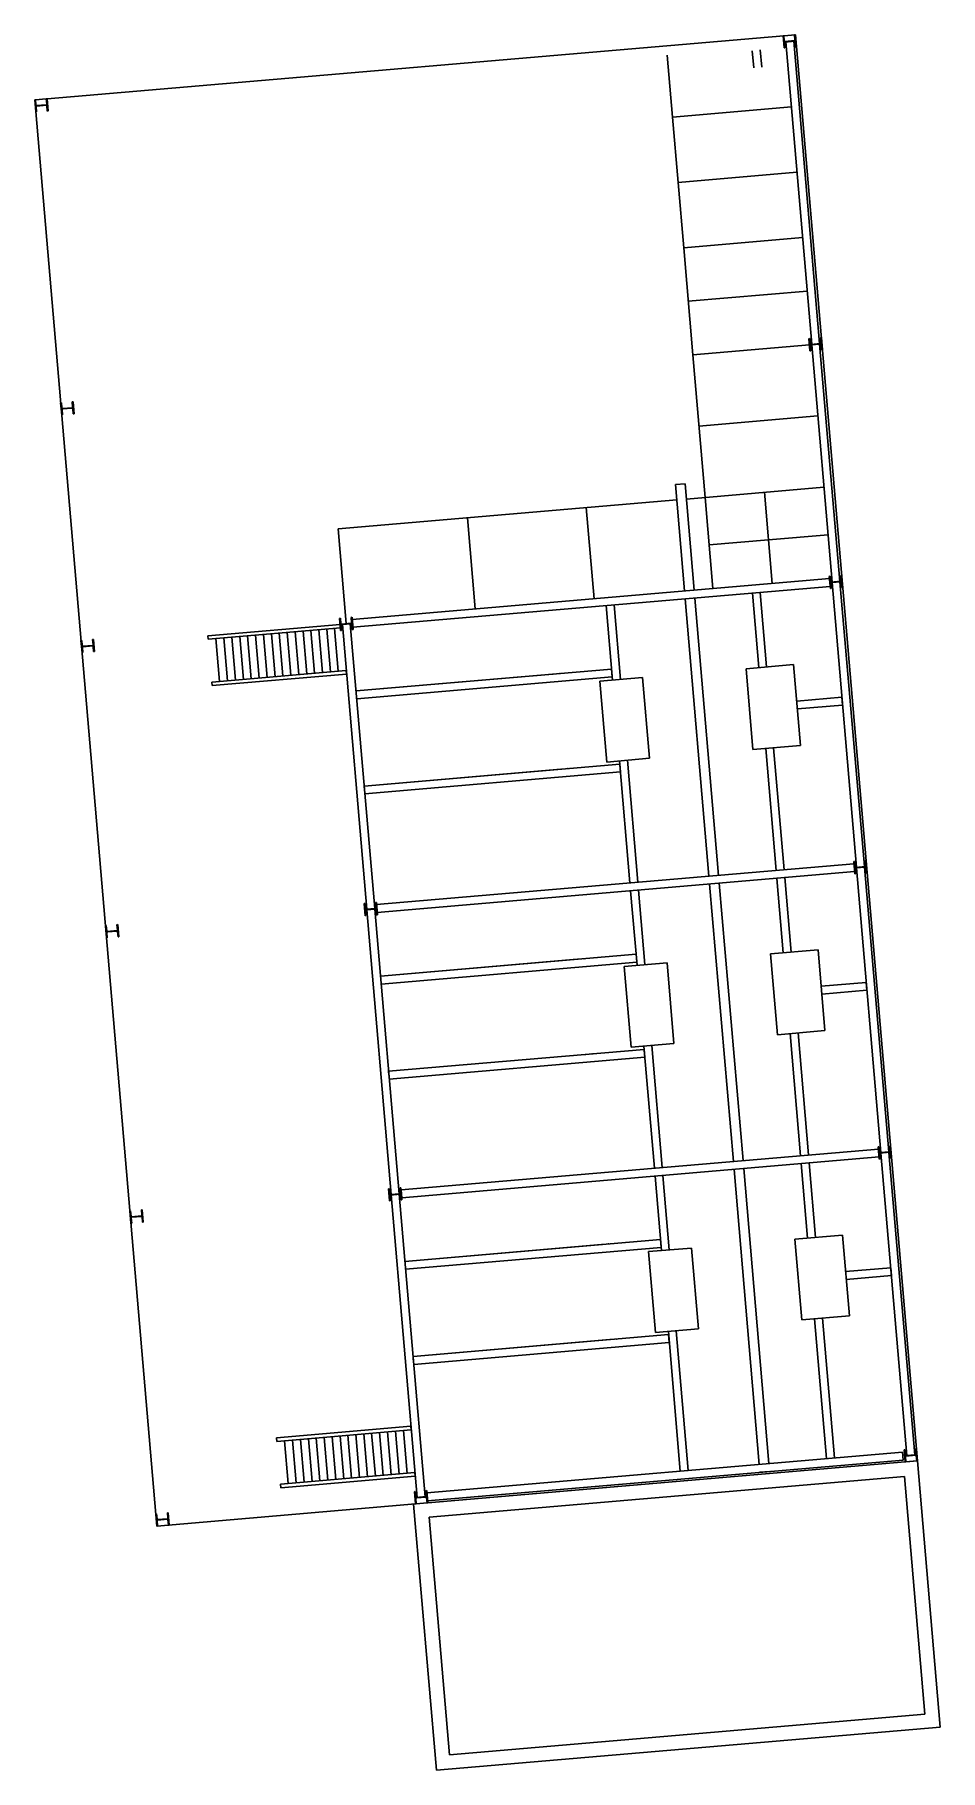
# Model space of a CAD drawing. Header units: millimetres. Extents: x 2645 to 248282, y -52826 to -1714.
# Drawn here: x 229303 to 248282, y -38089 to -1714 of the extents above.
import ezdxf

# ---------------------------------------------------------------- set-up
doc = ezdxf.new("R2010")
doc.units = ezdxf.units.MM
doc.header["$MEASUREMENT"] = 0
for name, color, linetype in [('Top (Plan) View-CENRIFUGE FEED PIPE', 85, 'Continuous'), ('Top (Plan) View2-0', 7, 'Continuous'), ('Top (Plan) View2-ACCESS PLATFORM', 2, 'Continuous'), ('Top (Plan) View2-ACCESS PLATFORM_UCD756', 2, 'Continuous'), ('Top (Plan) View2-CONC_PILLARS_UCD756', 8, 'Continuous'), ('Top (Plan) View2-CONCRETE FOUNDATION', 8, 'Continuous'), ('Top (Plan) View2-STEEL STRUCTURE', 3, 'Continuous')]:
    doc.layers.add(name, color=color, linetype=linetype)

# ---------------------------------------------------------------- blocks, each defined once
blk = doc.blocks.new('*U32')
at = {"layer": 'Top (Plan) View2-STEEL STRUCTURE', "color": 0, "linetype": 'ByBlock', "lineweight": -2}
for p, q in [((229321, -3078), (229303, -3079)), ((229303, -3079), (229325, -3334)), ((229330, -3186), (229321, -3078)), ((229342, -3333), (229333, -3224)), ((229542, -3182), (229345, -3199)), ((229346, -3209), (229543, -3192)), ((229562, -3057), (229545, -3058)), ((229545, -3058), (229554, -3167)), ((229558, -3205), (229567, -3314)), ((229584, -3312), (229562, -3057)), ((229325, -3334), (229342, -3333)), ((229567, -3314), (229584, -3312))]:
    blk.add_line(p, q, dxfattribs=at)
at = {"layer": 'Top (Plan) View2-STEEL STRUCTURE', "color": 0, "linetype": 'ByBlock', "lineweight": -2, "extrusion": (0, 0, -1)}
for centre, start, end in [((-229344, -3185), 265.1064, 355.1064), ((-229347, -3223), 355.1064, 85.1064), ((-229540, -3168), 175.1064, 265.1063), ((-229544, -3206), 85.1064, 175.1064)]:
    blk.add_arc(centre, 14, start, end, dxfattribs=at)
blk = doc.blocks.new('*U33')
at = {"layer": 'Top (Plan) View2-CONCRETE FOUNDATION', "color": 0, "linetype": 'ByBlock', "lineweight": -2}
for p, q in [((229562, -3057), (245245, -1714)), ((245245, -1714), (247804, -31605)), ((229303, -3079), (229303, -3079)), ((231863, -32970), (229303, -3079)), ((229321, -3078), (229545, -3058)), ((247545, -31627), (237542, -32484)), ((247787, -31606), (247562, -31626)), ((247804, -31605), (247804, -31605)), ((237283, -32506), (231863, -32970)), ((237525, -32485), (237300, -32504))]:
    blk.add_line(p, q, dxfattribs=at)
blk = doc.blocks.new('*U34')
at = {"layer": 'Top (Plan) View2-STEEL STRUCTURE', "color": 0, "linetype": 'ByBlock', "lineweight": -2}
for p, q in [((229864, -9426), (229847, -9428)), ((229847, -9428), (229869, -9683)), ((229873, -9535), (229864, -9426)), ((230106, -9406), (230089, -9407)), ((230089, -9407), (230098, -9516)), ((230128, -9661), (230106, -9406)), ((229869, -9683), (229886, -9682)), ((229886, -9682), (229877, -9573)), ((230085, -9531), (229889, -9548)), ((229889, -9558), (230086, -9541)), ((230101, -9554), (230111, -9662)), ((230111, -9662), (230128, -9661))]:
    blk.add_line(p, q, dxfattribs=at)
at = {"layer": 'Top (Plan) View2-STEEL STRUCTURE', "color": 0, "linetype": 'ByBlock', "lineweight": -2, "extrusion": (0, 0, -1)}
for centre, start, end in [((-229887, -9534), 265.1064, 355.1064), ((-229891, -9572), 355.1064, 85.1064), ((-230084, -9517), 175.1064, 265.1063), ((-230087, -9555), 85.1064, 175.1064)]:
    blk.add_arc(centre, 14, start, end, dxfattribs=at)
blk = doc.blocks.new('*U35')
at = {"layer": 'Top (Plan) View2-STEEL STRUCTURE', "color": 0, "linetype": 'ByBlock', "lineweight": -2}
for p, q in [((231314, -26364), (231297, -26366)), ((231297, -26366), (231319, -26621)), ((231324, -26473), (231314, -26364)), ((231336, -26620), (231327, -26511)), ((231535, -26469), (231339, -26486)), ((231340, -26496), (231536, -26479)), ((231556, -26344), (231539, -26345)), ((231539, -26345), (231548, -26454)), ((231552, -26492), (231561, -26600)), ((231578, -26599), (231556, -26344)), ((231319, -26621), (231336, -26620)), ((231561, -26600), (231578, -26599))]:
    blk.add_line(p, q, dxfattribs=at)
at = {"layer": 'Top (Plan) View2-STEEL STRUCTURE', "color": 0, "linetype": 'ByBlock', "lineweight": -2, "extrusion": (0, 0, -1)}
for centre, start, end in [((-231338, -26472), 265.1064, 355.1064), ((-231341, -26510), 355.1064, 85.1064), ((-231534, -26455), 175.1064, 265.1063), ((-231538, -26493), 85.1064, 175.1064)]:
    blk.add_arc(centre, 14, start, end, dxfattribs=at)
blk = doc.blocks.new('*U36')
at = {"layer": 'Top (Plan) View2-STEEL STRUCTURE', "color": 0, "linetype": 'ByBlock', "lineweight": -2}
for p, q in [((230291, -14408), (230273, -14410)), ((230273, -14410), (230295, -14665)), ((230300, -14517), (230291, -14408)), ((230512, -14512), (230315, -14529)), ((230316, -14540), (230513, -14523)), ((230533, -14388), (230515, -14389)), ((230515, -14389), (230525, -14497)), ((230528, -14536), (230537, -14644)), ((230554, -14643), (230533, -14388)), ((230295, -14665), (230313, -14663)), ((230313, -14663), (230303, -14555)), ((230537, -14644), (230554, -14643))]:
    blk.add_line(p, q, dxfattribs=at)
at = {"layer": 'Top (Plan) View2-STEEL STRUCTURE', "color": 0, "linetype": 'ByBlock', "lineweight": -2, "extrusion": (0, 0, -1)}
for centre, start, end in [((-230314, -14515), 265.1064, 355.1064), ((-230317, -14554), 355.1064, 85.1064), ((-230511, -14499), 175.1064, 265.1063), ((-230514, -14537), 85.1064, 175.1064)]:
    blk.add_arc(centre, 14, start, end, dxfattribs=at)
blk = doc.blocks.new('*U37')
at = {"layer": 'Top (Plan) View2-STEEL STRUCTURE', "color": 0, "linetype": 'ByBlock', "lineweight": -2}
for p, q in [((231858, -32713), (231841, -32715)), ((231841, -32715), (231863, -32970)), ((231867, -32822), (231858, -32713)), ((232100, -32693), (232083, -32694)), ((232083, -32694), (232092, -32802)), ((232122, -32948), (232100, -32693)), ((231863, -32970), (231880, -32968)), ((231880, -32968), (231871, -32860)), ((232079, -32818), (231882, -32834)), ((231883, -32845), (232080, -32828)), ((232095, -32841), (232104, -32949)), ((232104, -32949), (232122, -32948))]:
    blk.add_line(p, q, dxfattribs=at)
at = {"layer": 'Top (Plan) View2-STEEL STRUCTURE', "color": 0, "linetype": 'ByBlock', "lineweight": -2, "extrusion": (0, 0, -1)}
for centre, start, end in [((-231881, -32820), 265.1064, 355.1064), ((-231884, -32859), 355.1064, 85.1064), ((-232078, -32804), 175.1064, 265.1063), ((-232081, -32842), 85.1064, 175.1064)]:
    blk.add_arc(centre, 14, start, end, dxfattribs=at)
blk = doc.blocks.new('*U38')
at = {"layer": 'Top (Plan) View2-STEEL STRUCTURE', "color": 0, "linetype": 'ByBlock', "lineweight": -2}
for p, q in [((231044, -20366), (231027, -20367)), ((231027, -20367), (231036, -20475)), ((231066, -20621), (231044, -20366)), ((230803, -20386), (230785, -20388)), ((230785, -20388), (230807, -20643)), ((230812, -20495), (230803, -20386)), ((230807, -20643), (230824, -20641)), ((230824, -20641), (230815, -20533)), ((231024, -20491), (230827, -20507)), ((230828, -20518), (231025, -20501)), ((231040, -20514), (231049, -20622)), ((231049, -20622), (231066, -20621))]:
    blk.add_line(p, q, dxfattribs=at)
at = {"layer": 'Top (Plan) View2-STEEL STRUCTURE', "color": 0, "linetype": 'ByBlock', "lineweight": -2, "extrusion": (0, 0, -1)}
for centre, start, end in [((-230826, -20494), 265.1064, 355.1064), ((-230829, -20532), 355.1064, 85.1064), ((-231022, -20477), 175.1064, 265.1063), ((-231026, -20515), 85.1064, 175.1064)]:
    blk.add_arc(centre, 14, start, end, dxfattribs=at)
blk = doc.blocks.new('*U39')
at = {"layer": 'Top (Plan) View2-ACCESS PLATFORM', "color": 0, "linetype": 'ByBlock', "lineweight": -2}
for p, q in [((235705, -14073), (232930, -14311)), ((235711, -14148), (232936, -14385)), ((235424, -14172), (235500, -15069)), ((235589, -14158), (235666, -15055)), ((235755, -14144), (235728, -14146)), ((235749, -14069), (235755, -14144)), ((235749, -14069), (235749, -14069)), ((235755, -14144), (235758, -14144)), ((232936, -14385), (232930, -14311)), ((233102, -14371), (233179, -15268)), ((233268, -14357), (233345, -15254)), ((233434, -14343), (233511, -15240)), ((233600, -14329), (233676, -15225)), ((233765, -14314), (233842, -15211)), ((233931, -14300), (234008, -15197)), ((234097, -14286), (234174, -15183)), ((234263, -14272), (234340, -15169)), ((234429, -14258), (234505, -15154)), ((234595, -14243), (234671, -15140)), ((234760, -14229), (234837, -15126)), ((234926, -14215), (235003, -15112)), ((235092, -14201), (235169, -15098)), ((235258, -14187), (235335, -15083)), ((235832, -15041), (233013, -15282)), ((235838, -15116), (233019, -15357)), ((235832, -15041), (235838, -15116)), ((235835, -15041), (235832, -15041)), ((233019, -15357), (233013, -15282))]:
    blk.add_line(p, q, dxfattribs=at)
blk = doc.blocks.new('*U40')
at = {"layer": 'Top (Plan) View2-ACCESS PLATFORM', "color": 0, "linetype": 'ByBlock', "lineweight": -2}
for p, q in [((237188, -30880), (234369, -31121)), ((237188, -30880), (237195, -30955)), ((234376, -31196), (234369, -31121)), ((237195, -30955), (234376, -31196)), ((234541, -31182), (234618, -32079)), ((234707, -31168), (234784, -32064)), ((234873, -31154), (234950, -32050)), ((235039, -31139), (235116, -32036)), ((235205, -31125), (235281, -32022)), ((235371, -31111), (235447, -32008)), ((235536, -31097), (235613, -31993)), ((235702, -31083), (235779, -31979)), ((235868, -31068), (235945, -31965)), ((236034, -31054), (236111, -31951)), ((236200, -31040), (236276, -31937)), ((236365, -31026), (236442, -31922)), ((236531, -31012), (236608, -31908)), ((236697, -30997), (236774, -31894)), ((236863, -30983), (236940, -31880)), ((237029, -30969), (237106, -31866)), ((237195, -30955), (237197, -30955)), ((237271, -31851), (234452, -32093)), ((237278, -31926), (234459, -32168)), ((237271, -31851), (237278, -31926)), ((237274, -31851), (237271, -31851)), ((234459, -32168), (234452, -32093))]:
    blk.add_line(p, q, dxfattribs=at)
blk = doc.blocks.new('*U41')
at = {"layer": 'Top (Plan) View2-CONCRETE FOUNDATION', "color": 0, "linetype": 'ByBlock', "lineweight": -2}
for p, q in [((247545, -31627), (237542, -32484)), ((247804, -31605), (247562, -31626)), ((248282, -37184), (247804, -31605)), ((237567, -32782), (247531, -31929)), ((247531, -31929), (247957, -36911)), ((247531, -31929), (247957, -36911)), ((237283, -32506), (237243, -32509)), ((237243, -32509), (237721, -38089)), ((237525, -32485), (237300, -32504)), ((237994, -37764), (237567, -32782)), ((247957, -36911), (237994, -37764)), ((237721, -38089), (248282, -37184))]:
    blk.add_line(p, q, dxfattribs=at)
blk = doc.blocks.new('*U42')
at = {"layer": 'Top (Plan) View2-ACCESS PLATFORM', "color": 0, "linetype": 'ByBlock', "lineweight": -2}
for p, q in [((237261, -32251), (237278, -32249)), ((237283, -32506), (237261, -32251)), ((237278, -32249), (237287, -32358)), ((237303, -32370), (237499, -32353)), ((237500, -32364), (237303, -32381)), ((237503, -32230), (237520, -32228)), ((237512, -32338), (237503, -32230)), ((237520, -32228), (237542, -32484)), ((237300, -32504), (237283, -32506)), ((237291, -32396), (237300, -32504)), ((237525, -32485), (237515, -32377)), ((237542, -32484), (237525, -32485))]:
    blk.add_line(p, q, dxfattribs=at)
for centre, start, end in [((237301, -32356), 184.8936, 274.8936), ((237498, -32339), 274.8936, 4.8936), ((237501, -32378), 4.8936, 94.8936), ((237305, -32395), 94.8936, 184.8936)]:
    blk.add_arc(centre, 14, start, end, dxfattribs=at)
blk = doc.blocks.new('*U43')
at = {"layer": 'Top (Plan) View2-ACCESS PLATFORM', "color": 0, "linetype": 'ByBlock', "lineweight": -2}
for p, q in [((236205, -19924), (236223, -19922)), ((236227, -20179), (236205, -19924)), ((236223, -19922), (236232, -20031)), ((236447, -19903), (236465, -19902)), ((236457, -20011), (236447, -19903)), ((236465, -19902), (236486, -20157)), ((236245, -20177), (236227, -20179)), ((236235, -20069), (236245, -20177)), ((236247, -20043), (236444, -20027)), ((236445, -20037), (236248, -20054)), ((236469, -20158), (236460, -20050)), ((236486, -20157), (236469, -20158))]:
    blk.add_line(p, q, dxfattribs=at)
for centre, start, end in [((236246, -20029), 184.8936, 274.8936), ((236249, -20068), 94.8936, 184.8936), ((236443, -20013), 274.8936, 4.8936), ((236446, -20051), 4.8936, 94.8936)]:
    blk.add_arc(centre, 14, start, end, dxfattribs=at)
blk = doc.blocks.new('*U44')
at = {"layer": 'Top (Plan) View2-ACCESS PLATFORM', "color": 0, "linetype": 'ByBlock', "lineweight": -2}
for p, q in [((236717, -25902), (236735, -25900)), ((236739, -26157), (236717, -25902)), ((236735, -25900), (236744, -26009)), ((236756, -26155), (236739, -26157)), ((236747, -26047), (236756, -26155)), ((236759, -26022), (236956, -26005)), ((236957, -26015), (236760, -26032)), ((236959, -25881), (236976, -25880)), ((236968, -25990), (236959, -25881)), ((236981, -26136), (236972, -26028)), ((236976, -25880), (236998, -26135)), ((236998, -26135), (236981, -26136))]:
    blk.add_line(p, q, dxfattribs=at)
for centre, start, end in [((236758, -26008), 184.8936, 274.8936), ((236761, -26046), 94.8936, 184.8936), ((236954, -25991), 274.8936, 4.8936), ((236958, -26029), 4.8936, 94.8936)]:
    blk.add_arc(centre, 14, start, end, dxfattribs=at)
blk = doc.blocks.new('*U45')
at = {"layer": 'Top (Plan) View2-ACCESS PLATFORM', "color": 0, "linetype": 'ByBlock', "lineweight": -2}
for p, q in [((235694, -13946), (235711, -13944)), ((235715, -14201), (235694, -13946)), ((235711, -13944), (235720, -14053)), ((235723, -14091), (235733, -14199)), ((235735, -14065), (235932, -14048)), ((235749, -14075), (235736, -14076)), ((235933, -14059), (235749, -14075)), ((235935, -13925), (235953, -13923)), ((235945, -14033), (235935, -13925)), ((235957, -14180), (235948, -14072)), ((235953, -13923), (235975, -14179)), ((235975, -14179), (235957, -14180)), ((235733, -14199), (235715, -14201))]:
    blk.add_line(p, q, dxfattribs=at)
for centre, start, end in [((235734, -14051), 184.8936, 274.8936), ((235737, -14090), 94.8936, 184.8936), ((235931, -14034), 274.8936, 4.8936), ((235934, -14073), 4.8936, 94.8936)]:
    blk.add_arc(centre, 14, start, end, dxfattribs=at)
blk = doc.blocks.new('*U46')
at = {"layer": 'Top (Plan) View2-ACCESS PLATFORM', "color": 0, "linetype": 'ByBlock', "lineweight": -2}
for p, q in [((236264, -20053), (236429, -20038)), ((236264, -20053), (236775, -26020)), ((236429, -20038), (236940, -26006)), ((236940, -26006), (236775, -26020))]:
    blk.add_line(p, q, dxfattribs=at)
blk = doc.blocks.new('*U47')
at = {"layer": 'Top (Plan) View2-ACCESS PLATFORM', "color": 0, "linetype": 'ByBlock', "lineweight": -2}
for p, q in [((235752, -14074), (235917, -14060)), ((235752, -14074), (236263, -20042)), ((235917, -14060), (236428, -20028)), ((236428, -20028), (236263, -20042))]:
    blk.add_line(p, q, dxfattribs=at)
blk = doc.blocks.new('*U48')
at = {"layer": 'Top (Plan) View2-ACCESS PLATFORM', "color": 0, "linetype": 'ByBlock', "lineweight": -2}
for p, q in [((236775, -26031), (236941, -26016)), ((236775, -26031), (237318, -32369)), ((236941, -26016), (237484, -32355)), ((237484, -32355), (237318, -32369))]:
    blk.add_line(p, q, dxfattribs=at)
blk = doc.blocks.new('*U49')
at = {"layer": 'Top (Plan) View2-ACCESS PLATFORM', "color": 0, "linetype": 'ByBlock', "lineweight": -2}
blk.add_line((235834, -14057), (235663, -12069), dxfattribs=at)
blk = doc.blocks.new('*U50')
at = {"layer": 'Top (Plan) View2-ACCESS PLATFORM', "color": 0, "linetype": 'ByBlock', "lineweight": -2}
for p, q in [((245843, -11198), (242960, -11445)), ((242758, -11462), (235663, -12069))]:
    blk.add_line(p, q, dxfattribs=at)
blk = doc.blocks.new('*U51')
at = {"layer": 'Top (Plan) View2-ACCESS PLATFORM', "color": 0, "linetype": 'ByBlock', "lineweight": -2}
blk.add_line((236720, -23438), (240842, -23085), dxfattribs=at)
blk = doc.blocks.new('*U52')
at = {"layer": 'Top (Plan) View2-ACCESS PLATFORM', "color": 0, "linetype": 'ByBlock', "lineweight": -2}
blk.add_line((236208, -17460), (240330, -17107), dxfattribs=at)
blk = doc.blocks.new('*U53')
at = {"layer": 'Top (Plan) View2-ACCESS PLATFORM', "color": 0, "linetype": 'ByBlock', "lineweight": -2}
blk.add_line((236549, -21445), (240672, -21092), dxfattribs=at)
blk = doc.blocks.new('*U54')
at = {"layer": 'Top (Plan) View2-ACCESS PLATFORM', "color": 0, "linetype": 'ByBlock', "lineweight": -2}
blk.add_line((236038, -15467), (240160, -15114), dxfattribs=at)
blk = doc.blocks.new('*U55')
at = {"layer": 'Top (Plan) View2-ACCESS PLATFORM', "color": 0, "linetype": 'ByBlock', "lineweight": -2}
blk.add_line((237232, -29416), (241354, -29063), dxfattribs=at)
blk = doc.blocks.new('*U56')
at = {"layer": 'Top (Plan) View2-ACCESS PLATFORM', "color": 0, "linetype": 'ByBlock', "lineweight": -2}
blk.add_line((237061, -27423), (241184, -27070), dxfattribs=at)
blk = doc.blocks.new('*U57')
at = {"layer": 'Top (Plan) View2-ACCESS PLATFORM_UCD756', "color": 0, "linetype": 'ByBlock', "lineweight": -2}
for p, q in [((236720, -23438), (242076, -22979)), ((236734, -23603), (242091, -23144)), ((242076, -22979), (242091, -23144))]:
    blk.add_line(p, q, dxfattribs=at)
blk = doc.blocks.new('*U58')
at = {"layer": 'Top (Plan) View2-ACCESS PLATFORM_UCD756', "color": 0, "linetype": 'ByBlock', "lineweight": -2}
for p, q in [((236720, -23438), (242076, -22979)), ((236734, -23603), (242091, -23144)), ((242076, -22979), (242091, -23144)), ((236727, -23520), (236720, -23438))]:
    blk.add_line(p, q, dxfattribs=at)
blk = doc.blocks.new('*U59')
at = {"layer": 'Top (Plan) View2-ACCESS PLATFORM_UCD756', "color": 0, "linetype": 'ByBlock', "lineweight": -2}
for p, q in [((236208, -17460), (241565, -17001)), ((241565, -17001), (241579, -17166)), ((236215, -17542), (236208, -17460)), ((236222, -17625), (241579, -17166))]:
    blk.add_line(p, q, dxfattribs=at)
blk = doc.blocks.new('*U60')
at = {"layer": 'Top (Plan) View2-ACCESS PLATFORM_UCD756', "color": 0, "linetype": 'ByBlock', "lineweight": -2}
for p, q in [((236549, -21445), (241906, -20986)), ((241906, -20986), (241920, -21152)), ((236564, -21610), (241920, -21152))]:
    blk.add_line(p, q, dxfattribs=at)
blk = doc.blocks.new('*U61')
at = {"layer": 'Top (Plan) View2-ACCESS PLATFORM_UCD756', "color": 0, "linetype": 'ByBlock', "lineweight": -2}
for p, q in [((236038, -15467), (241394, -15008)), ((236052, -15632), (241408, -15174)), ((241394, -15008), (241408, -15174))]:
    blk.add_line(p, q, dxfattribs=at)
blk = doc.blocks.new('*U62')
at = {"layer": 'Top (Plan) View2-ACCESS PLATFORM_UCD756', "color": 0, "linetype": 'ByBlock', "lineweight": -2}
for p, q in [((237232, -29416), (242588, -28957)), ((242588, -28957), (242602, -29123)), ((237238, -29487), (237232, -29416)), ((237246, -29581), (242602, -29123))]:
    blk.add_line(p, q, dxfattribs=at)
blk = doc.blocks.new('*U63')
at = {"layer": 'Top (Plan) View2-ACCESS PLATFORM_UCD756', "color": 0, "linetype": 'ByBlock', "lineweight": -2}
for p, q in [((237061, -27423), (242418, -26964)), ((237075, -27588), (242432, -27130)), ((242418, -26964), (242432, -27130))]:
    blk.add_line(p, q, dxfattribs=at)
blk = doc.blocks.new('*U64')
at = {"layer": 'Top (Plan) View2-ACCESS PLATFORM', "color": 0, "linetype": 'ByBlock', "lineweight": -2}
blk.add_line((237531, -32356), (237531, -32359), dxfattribs=at)
blk = doc.blocks.new('*U65')
at = {"layer": 'Top (Plan) View2-ACCESS PLATFORM', "color": 0, "linetype": 'ByBlock', "lineweight": -2}
for p, q in [((237524, -32273), (247488, -31420)), ((237538, -32439), (247503, -31586)), ((247488, -31420), (247503, -31586)), ((237538, -32439), (237524, -32273))]:
    blk.add_line(p, q, dxfattribs=at)
blk = doc.blocks.new('*U66')
at = {"layer": 'Top (Plan) View2-ACCESS PLATFORM', "color": 0, "linetype": 'ByBlock', "lineweight": -2}
for p, q in [((236980, -25925), (246984, -25068)), ((236994, -26090), (246998, -25233)), ((236994, -26090), (236980, -25925))]:
    blk.add_line(p, q, dxfattribs=at)
blk = doc.blocks.new('*U67')
at = {"layer": 'Top (Plan) View2-ACCESS PLATFORM', "color": 0, "linetype": 'ByBlock', "lineweight": -2}
for p, q in [((236468, -19946), (246472, -19090)), ((236483, -20112), (246486, -19255)), ((236483, -20112), (236468, -19946))]:
    blk.add_line(p, q, dxfattribs=at)
blk = doc.blocks.new('*U68')
at = {"layer": 'Top (Plan) View2-ACCESS PLATFORM', "color": 0, "linetype": 'ByBlock', "lineweight": -2}
for p, q in [((235957, -13968), (245960, -13112)), ((235971, -14134), (245974, -13277)), ((245960, -13112), (245974, -13277)), ((235971, -14134), (235957, -13968))]:
    blk.add_line(p, q, dxfattribs=at)
blk = doc.blocks.new('*U69')
at = {"layer": 'Top (Plan) View2-ACCESS PLATFORM', "color": 0, "linetype": 'ByBlock', "lineweight": -2}
blk.add_line((238371, -11838), (238534, -13748), dxfattribs=at)
blk = doc.blocks.new('*U70')
at = {"layer": 'Top (Plan) View2-ACCESS PLATFORM', "color": 0, "linetype": 'ByBlock', "lineweight": -2}
for p, q in [((240852, -23084), (240842, -23085)), ((240842, -23085), (240842, -23085)), ((240852, -23084), (240852, -23084)), ((240992, -23072), (240982, -23073)), ((240982, -23073), (240982, -23073)), ((240992, -23072), (240992, -23072))]:
    blk.add_line(p, q, dxfattribs=at)
blk = doc.blocks.new('*U71')
at = {"layer": 'Top (Plan) View2-ACCESS PLATFORM', "color": 0, "linetype": 'ByBlock', "lineweight": -2}
for p, q in [((240480, -17094), (240470, -17095)), ((240470, -17095), (240470, -17095)), ((240480, -17094), (240480, -17094)), ((240340, -17106), (240330, -17107)), ((240330, -17107), (240330, -17107)), ((240340, -17106), (240340, -17106))]:
    blk.add_line(p, q, dxfattribs=at)
blk = doc.blocks.new('*U72')
at = {"layer": 'Top (Plan) View2-ACCESS PLATFORM', "color": 0, "linetype": 'ByBlock', "lineweight": -2}
for p, q in [((240681, -21091), (240672, -21092)), ((240672, -21092), (240672, -21092)), ((240681, -21091), (240681, -21091)), ((240821, -21079), (240812, -21080)), ((240812, -21080), (240812, -21080)), ((240821, -21079), (240821, -21079))]:
    blk.add_line(p, q, dxfattribs=at)
blk = doc.blocks.new('*U73')
at = {"layer": 'Top (Plan) View2-ACCESS PLATFORM', "color": 0, "linetype": 'ByBlock', "lineweight": -2}
for p, q in [((240169, -15113), (240160, -15114)), ((240160, -15114), (240160, -15114)), ((240169, -15113), (240169, -15113)), ((240309, -15101), (240300, -15102)), ((240300, -15102), (240300, -15102)), ((240309, -15101), (240309, -15101))]:
    blk.add_line(p, q, dxfattribs=at)
blk = doc.blocks.new('*U74')
at = {"layer": 'Top (Plan) View2-ACCESS PLATFORM', "color": 0, "linetype": 'ByBlock', "lineweight": -2}
for p, q in [((241364, -29062), (241354, -29063)), ((241354, -29063), (241354, -29063)), ((241364, -29062), (241364, -29062)), ((241504, -29050), (241494, -29051)), ((241494, -29051), (241494, -29051)), ((241504, -29050), (241504, -29050))]:
    blk.add_line(p, q, dxfattribs=at)
blk = doc.blocks.new('*U75')
at = {"layer": 'Top (Plan) View2-ACCESS PLATFORM', "color": 0, "linetype": 'ByBlock', "lineweight": -2}
for p, q in [((241193, -27069), (241184, -27070)), ((241184, -27070), (241184, -27070)), ((241193, -27069), (241193, -27069)), ((241333, -27057), (241323, -27058)), ((241323, -27058), (241323, -27058)), ((241333, -27057), (241333, -27057))]:
    blk.add_line(p, q, dxfattribs=at)
blk = doc.blocks.new('*U76')
at = {"layer": 'Top (Plan) View2-CONC_PILLARS_UCD756', "color": 0, "linetype": 'ByBlock', "lineweight": -2}
for p, q in [((242044, -15186), (241147, -15263)), ((241147, -15263), (241292, -16957)), ((242189, -16880), (242044, -15186)), ((241292, -16957), (242189, -16880))]:
    blk.add_line(p, q, dxfattribs=at)
blk = doc.blocks.new('*U77')
at = {"layer": 'Top (Plan) View2-CONC_PILLARS_UCD756', "color": 0, "linetype": 'ByBlock', "lineweight": -2}
for p, q in [((242555, -21165), (241659, -21241)), ((241659, -21241), (241804, -22935)), ((242700, -22858), (242555, -21165)), ((241804, -22935), (242700, -22858))]:
    blk.add_line(p, q, dxfattribs=at)
blk = doc.blocks.new('*U78')
at = {"layer": 'Top (Plan) View2-CONC_PILLARS_UCD756', "color": 0, "linetype": 'ByBlock', "lineweight": -2}
for p, q in [((243067, -27143), (242170, -27219)), ((242170, -27219), (242316, -28913)), ((243212, -28837), (243067, -27143)), ((242316, -28913), (243212, -28837))]:
    blk.add_line(p, q, dxfattribs=at)
blk = doc.blocks.new('*U79')
at = {"layer": 'Top (Plan) View2-ACCESS PLATFORM', "color": 0, "linetype": 'ByBlock', "lineweight": -2}
blk.add_line((240861, -11624), (241025, -13534), dxfattribs=at)
blk = doc.blocks.new('*U80')
at = {"layer": 'Top (Plan) View2-ACCESS PLATFORM_UCD756', "color": 0, "linetype": 'ByBlock', "lineweight": -2}
for p, q in [((241280, -13679), (241414, -15240)), ((241446, -13665), (241579, -15226))]:
    blk.add_line(p, q, dxfattribs=at)
blk = doc.blocks.new('*U81')
at = {"layer": 'Top (Plan) View2-ACCESS PLATFORM_UCD756', "color": 0, "linetype": 'ByBlock', "lineweight": -2}
for p, q in [((241792, -19657), (241926, -21218)), ((241957, -19643), (242091, -21204))]:
    blk.add_line(p, q, dxfattribs=at)
blk = doc.blocks.new('*U82')
at = {"layer": 'Top (Plan) View2-ACCESS PLATFORM_UCD756', "color": 0, "linetype": 'ByBlock', "lineweight": -2}
for p, q in [((242304, -25635), (242438, -27197)), ((242469, -25621), (242603, -27182))]:
    blk.add_line(p, q, dxfattribs=at)
blk = doc.blocks.new('*U83')
at = {"layer": 'Top (Plan) View2-ACCESS PLATFORM_UCD756', "color": 0, "linetype": 'ByBlock', "lineweight": -2}
for p, q in [((241559, -16934), (241778, -19492)), ((241724, -16920), (241943, -19478))]:
    blk.add_line(p, q, dxfattribs=at)
blk = doc.blocks.new('*U84')
at = {"layer": 'Top (Plan) View2-ACCESS PLATFORM_UCD756', "color": 0, "linetype": 'ByBlock', "lineweight": -2}
for p, q in [((242071, -22912), (242290, -25470)), ((242236, -22898), (242455, -25456))]:
    blk.add_line(p, q, dxfattribs=at)
blk = doc.blocks.new('*U85')
at = {"layer": 'Top (Plan) View2-ACCESS PLATFORM_UCD756', "color": 0, "linetype": 'ByBlock', "lineweight": -2}
for p, q in [((242071, -22912), (242290, -25470)), ((242236, -22898), (242455, -25456))]:
    blk.add_line(p, q, dxfattribs=at)
blk = doc.blocks.new('*U86')
at = {"layer": 'Top (Plan) View2-ACCESS PLATFORM_UCD756', "color": 0, "linetype": 'ByBlock', "lineweight": -2}
for p, q in [((242583, -28890), (242833, -31819)), ((242748, -28876), (242999, -31805))]:
    blk.add_line(p, q, dxfattribs=at)
blk = doc.blocks.new('*U87')
at = {"layer": 'Top (Plan) View2-ACCESS PLATFORM_UCD756', "color": 0, "linetype": 'ByBlock', "lineweight": -2}
for p, q in [((242731, -11142), (242933, -11125)), ((242731, -11142), (242922, -13372)), ((242933, -11125), (243124, -13355)), ((242936, -13537), (243433, -19350)), ((243138, -13520), (243636, -19333)), ((243448, -19515), (243945, -25328)), ((243650, -19498), (244148, -25311)), ((243959, -25494), (244489, -31677)), ((244162, -25476), (244691, -31660)), ((244705, -31825), (244503, -31842)), ((244503, -31842), (244503, -31842)), ((244705, -31825), (244705, -31825))]:
    blk.add_line(p, q, dxfattribs=at)
blk = doc.blocks.new('*U88')
at = {"layer": 'Top (Plan) View2-ACCESS PLATFORM', "color": 0, "linetype": 'ByBlock', "lineweight": -2}
blk.add_line((243352, -11411), (243096, -8422), dxfattribs=at)
blk = doc.blocks.new('*U89')
at = {"layer": 'Top (Plan) View2-ACCESS PLATFORM', "color": 0, "linetype": 'ByBlock', "lineweight": -2}
blk.add_line((243352, -11411), (243516, -13321), dxfattribs=at)
blk = doc.blocks.new('*U90')
at = {"layer": 'Top (Plan) View2-ACCESS PLATFORM', "color": 0, "linetype": 'ByBlock', "lineweight": -2}
blk.add_line((243438, -12407), (244683, -12301), dxfattribs=at)
blk = doc.blocks.new('*U91')
at = {"layer": 'Top (Plan) View2-ACCESS PLATFORM', "color": 0, "linetype": 'ByBlock', "lineweight": -2}
blk.add_line((245161, -3227), (242670, -3440), dxfattribs=at)
blk = doc.blocks.new('*U92')
at = {"layer": 'Top (Plan) View2-ACCESS PLATFORM', "color": 0, "linetype": 'ByBlock', "lineweight": -2}
blk.add_line((242904, -6180), (242670, -3440), dxfattribs=at)
blk = doc.blocks.new('*U93')
at = {"layer": 'Top (Plan) View2-ACCESS PLATFORM', "color": 0, "linetype": 'ByBlock', "lineweight": -2}
blk.add_line((242670, -3440), (242559, -2145), dxfattribs=at)
blk = doc.blocks.new('*U94')
at = {"layer": 'Top (Plan) View2-ACCESS PLATFORM', "color": 0, "linetype": 'ByBlock', "lineweight": -2}
blk.add_line((245278, -4597), (242787, -4810), dxfattribs=at)
blk = doc.blocks.new('*U95')
at = {"layer": 'Top (Plan) View2-ACCESS PLATFORM', "color": 0, "linetype": 'ByBlock', "lineweight": -2}
blk.add_line((243096, -8422), (242904, -6180), dxfattribs=at)
blk = doc.blocks.new('*U96')
at = {"layer": 'Top (Plan) View2-ACCESS PLATFORM', "color": 0, "linetype": 'ByBlock', "lineweight": -2}
blk.add_line((245491, -7088), (243000, -7301), dxfattribs=at)
blk = doc.blocks.new('*U97')
at = {"layer": 'Top (Plan) View2-ACCESS PLATFORM', "color": 0, "linetype": 'ByBlock', "lineweight": -2}
blk.add_line((245540, -8213), (243096, -8422), dxfattribs=at)
blk = doc.blocks.new('*U98')
at = {"layer": 'Top (Plan) View2-ACCESS PLATFORM', "color": 0, "linetype": 'ByBlock', "lineweight": -2}
blk.add_line((245395, -5967), (242904, -6180), dxfattribs=at)
blk = doc.blocks.new('*U99')
at = {"layer": 'Top (Plan) View2-ACCESS PLATFORM', "color": 0, "linetype": 'ByBlock', "lineweight": -2}
blk.add_line((245715, -9703), (243224, -9917), dxfattribs=at)
blk = doc.blocks.new('*U100')
at = {"layer": 'Top (Plan) View2-CONC_PILLARS_UCD756', "color": 0, "linetype": 'ByBlock', "lineweight": -2}
for p, q in [((245208, -14916), (244211, -15001)), ((244211, -15001), (244356, -16695)), ((245353, -16609), (245208, -14916)), ((244356, -16695), (245353, -16609))]:
    blk.add_line(p, q, dxfattribs=at)
blk = doc.blocks.new('*U101')
at = {"layer": 'Top (Plan) View2-CONC_PILLARS_UCD756', "color": 0, "linetype": 'ByBlock', "lineweight": -2}
for p, q in [((245720, -20894), (244722, -20979)), ((244722, -20979), (244867, -22673)), ((245865, -22587), (245720, -20894)), ((244867, -22673), (245865, -22587))]:
    blk.add_line(p, q, dxfattribs=at)
blk = doc.blocks.new('*U102')
at = {"layer": 'Top (Plan) View2-CONC_PILLARS_UCD756', "color": 0, "linetype": 'ByBlock', "lineweight": -2}
for p, q in [((246232, -26872), (245234, -26957)), ((246377, -28566), (246232, -26872)), ((245234, -26957), (245379, -28651)), ((245379, -28651), (246377, -28566))]:
    blk.add_line(p, q, dxfattribs=at)
blk = doc.blocks.new('*U103')
at = {"layer": 'Top (Plan) View2-ACCESS PLATFORM_UCD756', "color": 0, "linetype": 'ByBlock', "lineweight": -2}
for p, q in [((245135, -22650), (245354, -25208)), ((245300, -22636), (245519, -25193))]:
    blk.add_line(p, q, dxfattribs=at)
blk = doc.blocks.new('*U104')
at = {"layer": 'Top (Plan) View2-ACCESS PLATFORM_UCD756', "color": 0, "linetype": 'ByBlock', "lineweight": -2}
for p, q in [((245646, -28628), (245897, -31556)), ((245812, -28614), (246063, -31542))]:
    blk.add_line(p, q, dxfattribs=at)
blk = doc.blocks.new('*U105')
at = {"layer": 'Top (Plan) View2-ACCESS PLATFORM_UCD756', "color": 0, "linetype": 'ByBlock', "lineweight": -2}
for p, q in [((244623, -16672), (244842, -19229)), ((244788, -16658), (245007, -19215))]:
    blk.add_line(p, q, dxfattribs=at)
blk = doc.blocks.new('*U106')
at = {"layer": 'Top (Plan) View2-ACCESS PLATFORM_UCD756', "color": 0, "linetype": 'ByBlock', "lineweight": -2}
for p, q in [((245135, -22650), (245354, -25208)), ((245300, -22636), (245519, -25193))]:
    blk.add_line(p, q, dxfattribs=at)
blk = doc.blocks.new('*U107')
at = {"layer": 'Top (Plan) View2-ACCESS PLATFORM_UCD756', "color": 0, "linetype": 'ByBlock', "lineweight": -2}
for p, q in [((244344, -13417), (244478, -14978)), ((244509, -13403), (244643, -14964))]:
    blk.add_line(p, q, dxfattribs=at)
blk = doc.blocks.new('*U108')
at = {"layer": 'Top (Plan) View2-ACCESS PLATFORM_UCD756', "color": 0, "linetype": 'ByBlock', "lineweight": -2}
for p, q in [((244856, -19395), (244990, -20956)), ((245021, -19381), (245155, -20942))]:
    blk.add_line(p, q, dxfattribs=at)
blk = doc.blocks.new('*U109')
at = {"layer": 'Top (Plan) View2-ACCESS PLATFORM_UCD756', "color": 0, "linetype": 'ByBlock', "lineweight": -2}
for p, q in [((245368, -25373), (245501, -26934)), ((245533, -25359), (245667, -26920))]:
    blk.add_line(p, q, dxfattribs=at)
blk = doc.blocks.new('*U110')
at = {"layer": 'Top (Plan) View2-ACCESS PLATFORM', "color": 0, "linetype": 'ByBlock', "lineweight": -2}
blk.add_line((244598, -11304), (244761, -13214), dxfattribs=at)
blk = doc.blocks.new('*U111')
at = {"layer": 'Top (Plan) View2-ACCESS PLATFORM', "color": 0, "linetype": 'ByBlock', "lineweight": -2}
blk.add_line((244683, -12301), (245929, -12194), dxfattribs=at)
blk = doc.blocks.new('*U112')
at = {"layer": 'Top (Plan) View2-ACCESS PLATFORM_UCD756', "color": 0, "linetype": 'ByBlock', "lineweight": -2}
for p, q in [((245273, -15680), (246220, -15599)), ((246220, -15599), (246234, -15764)), ((245288, -15845), (246234, -15764))]:
    blk.add_line(p, q, dxfattribs=at)
blk = doc.blocks.new('*U113')
at = {"layer": 'Top (Plan) View2-ACCESS PLATFORM_UCD756', "color": 0, "linetype": 'ByBlock', "lineweight": -2}
for p, q in [((245785, -21658), (246732, -21577)), ((245799, -21823), (246746, -21742)), ((246732, -21577), (246746, -21742))]:
    blk.add_line(p, q, dxfattribs=at)
blk = doc.blocks.new('*U114')
at = {"layer": 'Top (Plan) View2-ACCESS PLATFORM_UCD756', "color": 0, "linetype": 'ByBlock', "lineweight": -2}
for p, q in [((246297, -27636), (247244, -27555)), ((247244, -27555), (247258, -27720)), ((246311, -27801), (247258, -27720))]:
    blk.add_line(p, q, dxfattribs=at)
blk = doc.blocks.new('*U115')
at = {"layer": 'Top (Plan) View2-STEEL STRUCTURE', "color": 0, "linetype": 'ByBlock', "lineweight": -2}
for p, q in [((245003, -1735), (244986, -1736)), ((244986, -1736), (245008, -1991)), ((245012, -1843), (245003, -1735)), ((245245, -1714), (245228, -1716)), ((245228, -1716), (245237, -1824)), ((245267, -1969), (245245, -1714)), ((245008, -1991), (245025, -1990)), ((245025, -1990), (245016, -1882)), ((245224, -1839), (245028, -1856)), ((245029, -1867), (245225, -1850)), ((245240, -1862), (245250, -1971)), ((245250, -1971), (245267, -1969))]:
    blk.add_line(p, q, dxfattribs=at)
at = {"layer": 'Top (Plan) View2-STEEL STRUCTURE', "color": 0, "linetype": 'ByBlock', "lineweight": -2, "extrusion": (0, 0, -1)}
for centre, start, end in [((-245026, -1842), 265.1064, 355.1064), ((-245030, -1880), 355.1064, 85.1064), ((-245223, -1825), 175.1064, 265.1064), ((-245226, -1864), 85.1064, 175.1064)]:
    blk.add_arc(centre, 14, start, end, dxfattribs=at)
blk = doc.blocks.new('*U116')
at = {"layer": 'Top (Plan) View2-STEEL STRUCTURE', "color": 0, "linetype": 'ByBlock', "lineweight": -2}
for p, q in [((246485, -19044), (246468, -19045)), ((246468, -19045), (246490, -19300)), ((246494, -19152), (246485, -19044)), ((246507, -19299), (246498, -19190)), ((246706, -19148), (246510, -19165)), ((246510, -19175), (246707, -19158)), ((246727, -19023), (246710, -19024)), ((246710, -19024), (246719, -19133)), ((246722, -19171), (246732, -19279)), ((246749, -19278), (246727, -19023)), ((246732, -19279), (246749, -19278)), ((246490, -19300), (246507, -19299))]:
    blk.add_line(p, q, dxfattribs=at)
at = {"layer": 'Top (Plan) View2-STEEL STRUCTURE', "color": 0, "linetype": 'ByBlock', "lineweight": -2, "extrusion": (0, 0, -1)}
for centre, start, end in [((-246508, -19151), 265.1064, 355.1064), ((-246512, -19189), 355.1063, 85.1064), ((-246705, -19134), 175.1064, 265.1064), ((-246708, -19172), 85.1064, 175.1064)]:
    blk.add_arc(centre, 14, start, end, dxfattribs=at)
blk = doc.blocks.new('*U117')
at = {"layer": 'Top (Plan) View2-STEEL STRUCTURE', "color": 0, "linetype": 'ByBlock', "lineweight": -2}
for p, q in [((247541, -31371), (247523, -31372)), ((247523, -31372), (247545, -31627)), ((247550, -31479), (247541, -31371)), ((247545, -31627), (247562, -31626)), ((247562, -31626), (247553, -31517)), ((247762, -31475), (247565, -31492)), ((247566, -31502), (247763, -31485)), ((247782, -31350), (247765, -31351)), ((247765, -31351), (247774, -31460)), ((247778, -31498), (247787, -31606)), ((247804, -31605), (247782, -31350)), ((247787, -31606), (247804, -31605))]:
    blk.add_line(p, q, dxfattribs=at)
at = {"layer": 'Top (Plan) View2-STEEL STRUCTURE', "color": 0, "linetype": 'ByBlock', "lineweight": -2, "extrusion": (0, 0, -1)}
for centre, start, end in [((-247564, -31478), 265.1064, 355.1064), ((-247567, -31516), 355.1064, 85.1064), ((-247760, -31461), 175.1064, 265.1064), ((-247764, -31499), 85.1064, 175.1064)]:
    blk.add_arc(centre, 14, start, end, dxfattribs=at)
blk = doc.blocks.new('*U118')
at = {"layer": 'Top (Plan) View2-STEEL STRUCTURE', "color": 0, "linetype": 'ByBlock', "lineweight": -2}
for p, q in [((245547, -8084), (245530, -8085)), ((245530, -8085), (245551, -8340)), ((245556, -8192), (245547, -8084)), ((245551, -8340), (245569, -8339)), ((245569, -8339), (245559, -8230)), ((245768, -8188), (245571, -8205)), ((245572, -8215), (245769, -8198)), ((245789, -8063), (245771, -8064)), ((245771, -8064), (245781, -8173)), ((245784, -8211), (245793, -8320)), ((245810, -8318), (245789, -8063)), ((245793, -8320), (245810, -8318))]:
    blk.add_line(p, q, dxfattribs=at)
at = {"layer": 'Top (Plan) View2-STEEL STRUCTURE', "color": 0, "linetype": 'ByBlock', "lineweight": -2, "extrusion": (0, 0, -1)}
for centre, start, end in [((-245570, -8191), 265.1064, 355.1064), ((-245573, -8229), 355.1064, 85.1064), ((-245767, -8174), 175.1064, 265.1064), ((-245770, -8212), 85.1064, 175.1064)]:
    blk.add_arc(centre, 14, start, end, dxfattribs=at)
blk = doc.blocks.new('*U119')
at = {"layer": 'Top (Plan) View2-STEEL STRUCTURE', "color": 0, "linetype": 'ByBlock', "lineweight": -2}
for p, q in [((245973, -13065), (245956, -13067)), ((245956, -13067), (245978, -13322)), ((245983, -13174), (245973, -13065)), ((246215, -13045), (246198, -13046)), ((246198, -13046), (246207, -13155)), ((246237, -13300), (246215, -13045)), ((245978, -13322), (245995, -13321)), ((245995, -13321), (245986, -13212)), ((246194, -13170), (245998, -13187)), ((245999, -13197), (246195, -13180)), ((246210, -13193), (246220, -13301)), ((246220, -13301), (246237, -13300))]:
    blk.add_line(p, q, dxfattribs=at)
at = {"layer": 'Top (Plan) View2-STEEL STRUCTURE', "color": 0, "linetype": 'ByBlock', "lineweight": -2, "extrusion": (0, 0, -1)}
for centre, start, end in [((-245997, -13173), 265.1064, 355.1064), ((-246000, -13211), 355.1064, 85.1064), ((-246193, -13156), 175.1064, 265.1064), ((-246197, -13194), 85.1064, 175.1064)]:
    blk.add_arc(centre, 14, start, end, dxfattribs=at)
blk = doc.blocks.new('*U120')
at = {"layer": 'Top (Plan) View2-STEEL STRUCTURE', "color": 0, "linetype": 'ByBlock', "lineweight": -2}
for p, q in [((246997, -25022), (246980, -25023)), ((246980, -25023), (247002, -25278)), ((247006, -25130), (246997, -25022)), ((247239, -25001), (247222, -25003)), ((247222, -25003), (247231, -25111)), ((247261, -25256), (247239, -25001)), ((247002, -25278), (247019, -25277)), ((247019, -25277), (247010, -25168)), ((247218, -25126), (247021, -25143)), ((247022, -25153), (247219, -25136)), ((247234, -25149), (247243, -25258)), ((247243, -25258), (247261, -25256))]:
    blk.add_line(p, q, dxfattribs=at)
at = {"layer": 'Top (Plan) View2-STEEL STRUCTURE', "color": 0, "linetype": 'ByBlock', "lineweight": -2, "extrusion": (0, 0, -1)}
for centre, start, end in [((-247020, -25129), 265.1064, 355.1064), ((-247024, -25167), 355.1064, 85.1064), ((-247217, -25112), 175.1064, 265.1064), ((-247220, -25150), 85.1064, 175.1064)]:
    blk.add_arc(centre, 14, start, end, dxfattribs=at)
blk = doc.blocks.new('*U121')
at = {"layer": 'Top (Plan) View2-ACCESS PLATFORM', "color": 0, "linetype": 'ByBlock', "lineweight": -2}
for p, q in [((245044, -1865), (245587, -8203)), ((245210, -1851), (245752, -8189))]:
    blk.add_line(p, q, dxfattribs=at)
blk = doc.blocks.new('*U122')
at = {"layer": 'Top (Plan) View2-ACCESS PLATFORM', "color": 0, "linetype": 'ByBlock', "lineweight": -2}
for p, q in [((246526, -19174), (247037, -25142)), ((246692, -19160), (247202, -25127))]:
    blk.add_line(p, q, dxfattribs=at)
blk = doc.blocks.new('*U123')
at = {"layer": 'Top (Plan) View2-ACCESS PLATFORM', "color": 0, "linetype": 'ByBlock', "lineweight": -2}
for p, q in [((245588, -8214), (246013, -13185)), ((245753, -8200), (246179, -13171))]:
    blk.add_line(p, q, dxfattribs=at)
blk = doc.blocks.new('*U124')
at = {"layer": 'Top (Plan) View2-ACCESS PLATFORM', "color": 0, "linetype": 'ByBlock', "lineweight": -2}
for p, q in [((247038, -25152), (247581, -31490)), ((247203, -25138), (247746, -31476))]:
    blk.add_line(p, q, dxfattribs=at)
blk = doc.blocks.new('*U125')
at = {"layer": 'Top (Plan) View2-ACCESS PLATFORM', "color": 0, "linetype": 'ByBlock', "lineweight": -2}
for p, q in [((246014, -13196), (246525, -19163)), ((246180, -13182), (246691, -19149))]:
    blk.add_line(p, q, dxfattribs=at)
blk = doc.blocks.new('*U126')
at = {"layer": 'Top (Plan) View2-0', "color": 0, "linetype": 'ByBlock', "lineweight": -2}
blk.add_line((246097, -13189), (246097, -13189), dxfattribs=at)

msp = doc.modelspace()

# ---------------------------------------------------------------- linework, layer by layer
at = {"layer": 'Top (Plan) View-CENRIFUGE FEED PIPE'}
for p, q in [((244372, -2407), (244342, -2049)), ((244540, -2393), (244509, -2034))]:
    msp.add_line(p, q, dxfattribs=at)

# ---------------------------------------------------------------- block references
at = {"layer": 'Top (Plan) View2-0'}
msp.add_blockref('*U126', (0, 0), dxfattribs=at)
at = {"layer": 'Top (Plan) View2-ACCESS PLATFORM'}
for name in ['*U93', '*U121', '*U91', '*U92', '*U94', '*U98', '*U95', '*U96', '*U97', '*U123', '*U88', '*U99', '*U50', '*U79', '*U89', '*U110', '*U69', '*U49', '*U90', '*U111', '*U68', '*U125', '*U39', '*U45', '*U47', '*U54', '*U73', '*U71', '*U52', '*U67', '*U122', '*U43', '*U46', '*U53', '*U72', '*U51', '*U70', '*U66', '*U124', '*U44', '*U48', '*U56', '*U75', '*U55', '*U74', '*U40', '*U65', '*U42', '*U64']:
    msp.add_blockref(name, (0, 0), dxfattribs=at)
at = {"layer": 'Top (Plan) View2-ACCESS PLATFORM_UCD756'}
for name in ['*U87', '*U107', '*U80', '*U61', '*U112', '*U105', '*U59', '*U83', '*U108', '*U81', '*U60', '*U113', '*U84', '*U85', '*U103', '*U106', '*U57', '*U58', '*U109', '*U82', '*U63', '*U114', '*U104', '*U62', '*U86']:
    msp.add_blockref(name, (0, 0), dxfattribs=at)
at = {"layer": 'Top (Plan) View2-CONC_PILLARS_UCD756'}
for name in ['*U76', '*U100', '*U101', '*U77', '*U102', '*U78']:
    msp.add_blockref(name, (0, 0), dxfattribs=at)
at = {"layer": 'Top (Plan) View2-CONCRETE FOUNDATION'}
for name in ['*U33', '*U41']:
    msp.add_blockref(name, (0, 0), dxfattribs=at)
at = {"layer": 'Top (Plan) View2-STEEL STRUCTURE'}
for name in ['*U115', '*U32', '*U118', '*U34', '*U119', '*U36', '*U116', '*U38', '*U120', '*U35', '*U117', '*U37']:
    msp.add_blockref(name, (0, 0), dxfattribs=at)

doc.saveas('drawing.dxf')
